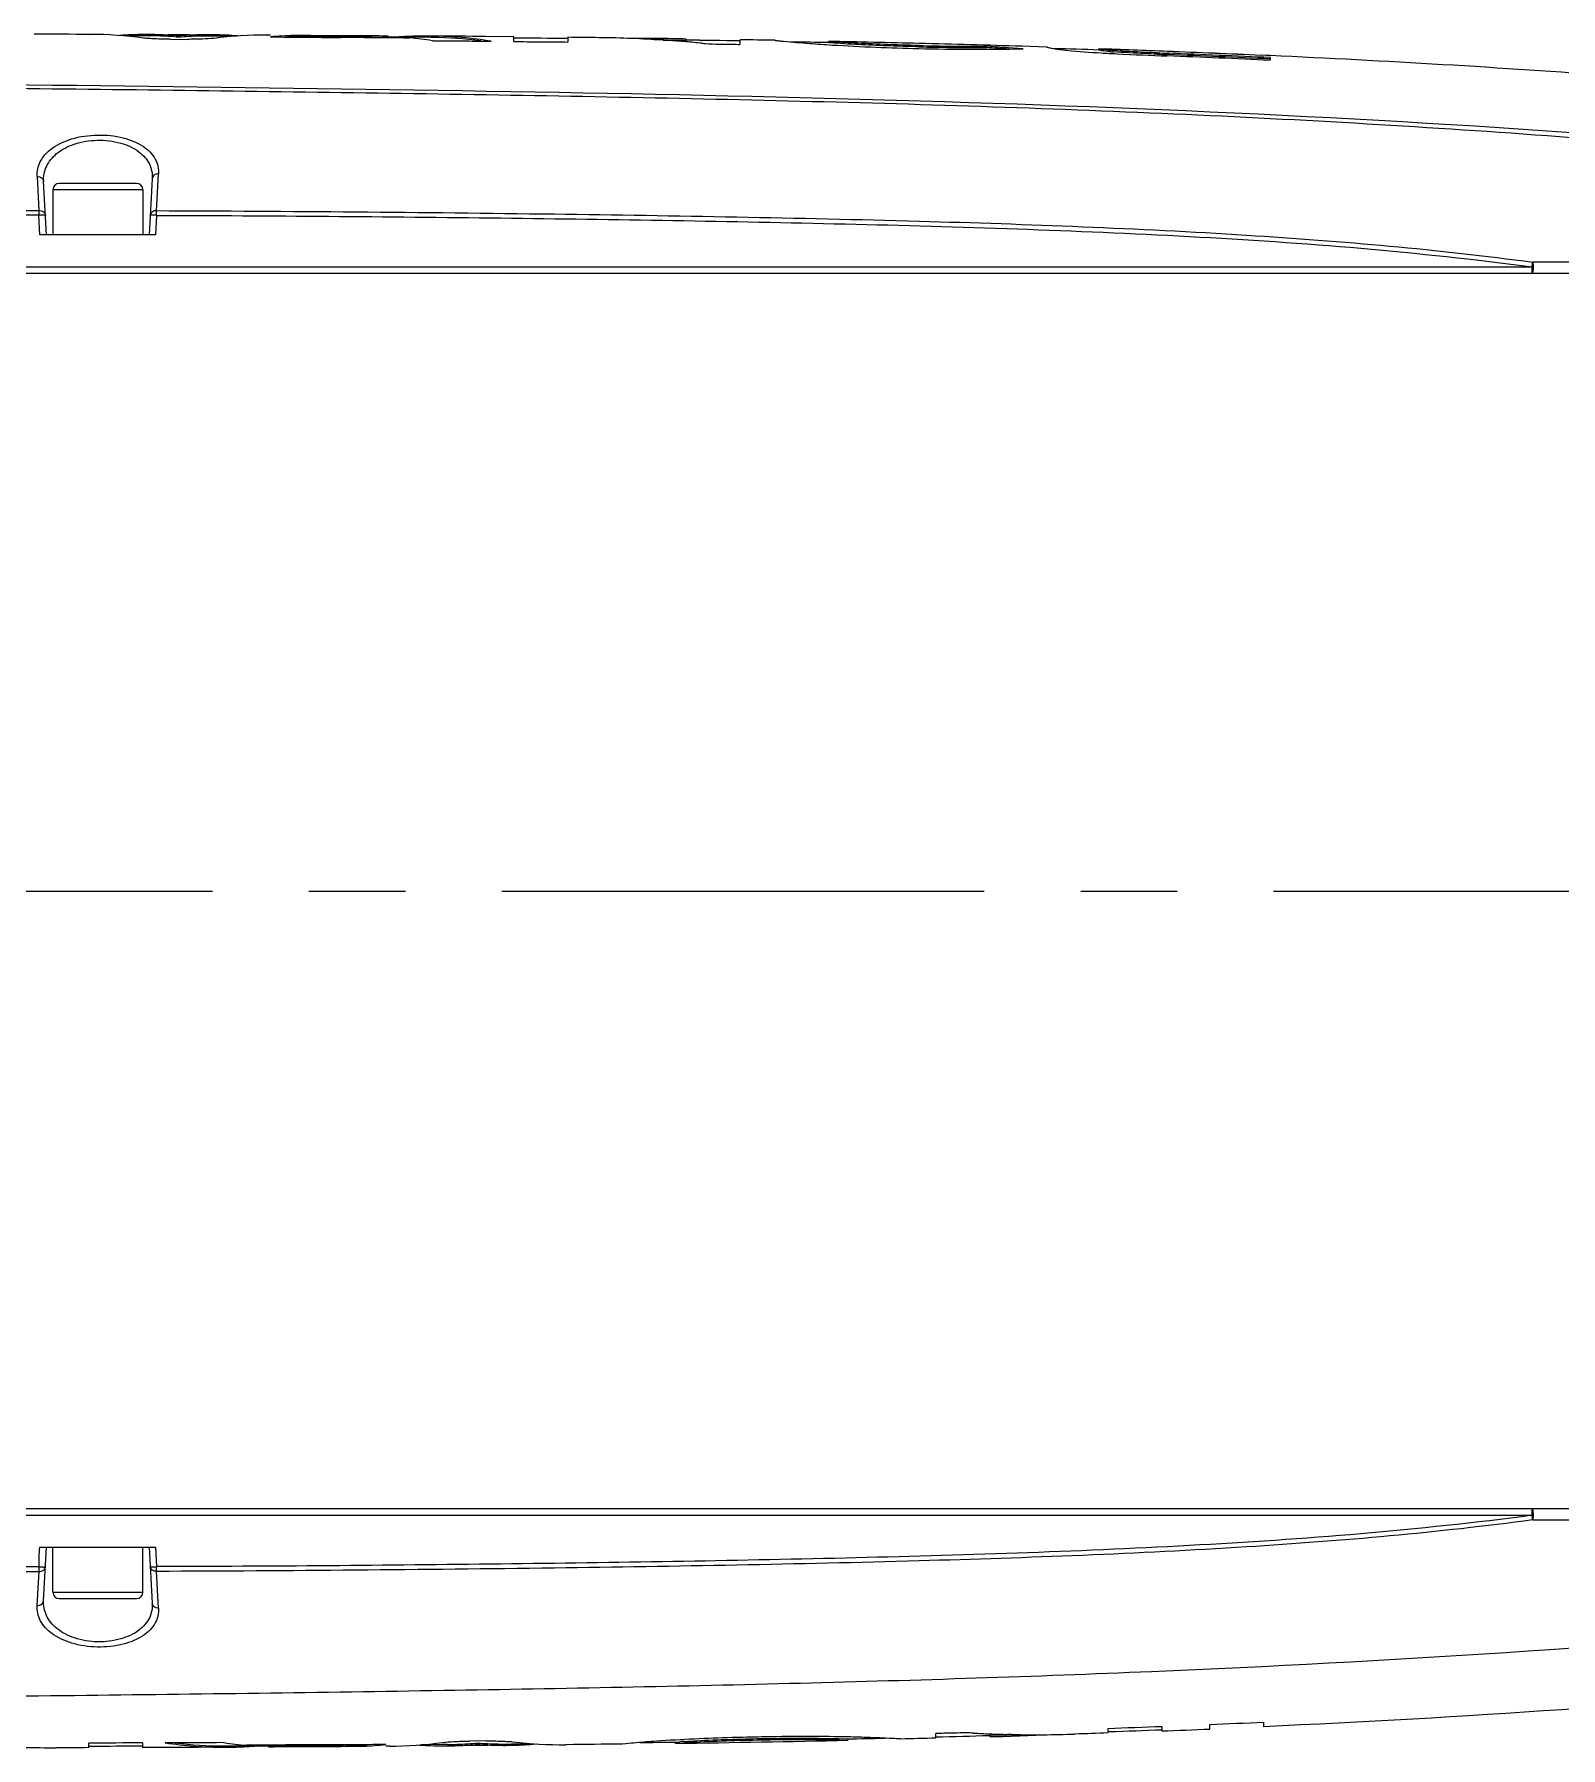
# Model space of a CAD drawing. Header units: millimetres. Extents: x 5828 to 6704, y 123 to 421.
# Drawn here: x 6402.76 to 6408.7, y 310.43 to 317.08 of the extents above; entities that cross this region are included whole.
import ezdxf

# ---------------------------------------------------------------- set-up
doc = ezdxf.new("R2010")
doc.units = ezdxf.units.MM
doc.linetypes.add('CENTER', pattern=[0.6, 0.375, -0.075, 0.075, -0.075])
doc.layers.add('中心线', color=7, linetype='Continuous')
doc.layers.add('外形图', color=7, linetype='Continuous')

msp = doc.modelspace()

# ---------------------------------------------------------------- linework, layer by layer
at = {"layer": '中心线', "linetype": 'CENTER', "ltscale": 5}
msp.add_line((6392.5806, 313.7555), (6436.3397, 313.7555), dxfattribs=at)
at = {"layer": '外形图', "color": 7, "linetype": 'Continuous'}
for p, q in [((6402.9788, 317.0845), (6402.9799, 317.0845)), ((6402.9788, 317.0845), (6402.9799, 317.0845)), ((6403.3646, 317.0833), (6403.2834, 317.0836)), ((6403.2918, 317.0654), (6403.3566, 317.0651)), ((6403.3242, 317.0733), (6403.3242, 317.0783)), ((6403.4606, 317.0779), (6403.4459, 317.078)), ((6403.548, 317.0776), (6403.4606, 317.0779)), ((6403.6686, 317.0819), (6403.6696, 317.082)), ((6403.6811, 317.0819), (6403.6686, 317.082)), ((6403.7691, 317.0752), (6403.7691, 317.0802)), ((6404.1382, 317.0729), (6404.0767, 317.0733)), ((6404.3001, 317.073), (6404.1381, 317.0742)), ((6404.1382, 317.0729), (6404.1382, 317.0779)), ((6404.6268, 317.0751), (6404.5182, 317.0762)), ((6404.6268, 317.0751), (6404.5182, 317.0762)), ((6404.6267, 317.0569), (6404.6267, 317.0751)), ((6404.8364, 317.073), (6404.8364, 317.0547)), ((6404.96, 317.0715), (6404.9623, 317.0715)), ((6404.96, 317.0715), (6404.9623, 317.0715)), ((6405.207, 317.0621), (6405.226, 317.0609)), ((6405.207, 317.0619), (6405.226, 317.0609)), ((6405.2073, 317.0633), (6405.2096, 317.0632)), ((6405.2096, 317.0683), (6405.2074, 317.0683)), ((6405.2964, 317.0612), (6405.2964, 317.0662)), ((6405.5061, 317.0637), (6405.5061, 317.0454)), ((6405.6431, 317.0613), (6405.643, 317.0612)), ((6405.8497, 317.0523), (6405.8497, 317.0573)), ((6405.8497, 317.0573), (6405.8497, 317.0573)), ((6405.8497, 317.0523), (6405.8498, 317.0522)), ((6405.8499, 317.0572), (6405.8498, 317.0572)), ((6405.8501, 317.0572), (6405.8498, 317.0572)), ((6406.2019, 317.0361), (6406.2019, 317.0411)), ((6406.4638, 317.0384), (6406.4591, 317.0383)), ((6406.4591, 317.0333), (6406.4591, 317.0383)), ((6406.4591, 317.0333), (6406.4638, 317.0334)), ((6406.4638, 317.0334), (6406.4638, 317.0384)), ((6406.6023, 317.0281), (6406.607, 317.0282)), ((6406.607, 317.0282), (6406.6024, 317.0285)), ((6406.6983, 317.0353), (6406.6026, 317.0382)), ((6406.6983, 317.0353), (6406.6982, 317.0353)), ((6406.9011, 317.0229), (6406.9011, 317.0279)), ((6406.9569, 317.0166), (6406.9569, 317.0216)), ((6407.1718, 317.0058), (6407.1674, 317.006)), ((6407.1718, 317.0108), (6407.1676, 317.011)), ((6407.1718, 317.0058), (6407.1718, 317.0108)), ((6407.5678, 317.0018), (6407.5325, 317.0035)), ((6407.5678, 317.0017), (6407.5325, 317.0035)), ((6407.5669, 316.994), (6407.5669, 316.9836)), ((6402.7735, 316.5317), (6402.7802, 316.4)), ((6402.8098, 316.3055), (6402.799, 316.5126)), ((6403.1598, 316.5055), (6402.8598, 316.5055)), ((6403.2212, 316.5233), (6403.2098, 316.3055)), ((6403.2382, 316.3993), (6403.2458, 316.5426)), ((6402.8348, 316.4805), (6402.8348, 316.3055)), ((6403.1848, 316.4805), (6402.8348, 316.4805)), ((6403.1848, 316.4805), (6403.1848, 316.3055)), ((6402.7839, 316.3055), (6402.7799, 316.3818)), ((6403.2379, 316.3811), (6403.2339, 316.3055)), ((6403.2339, 316.3055), (6402.7839, 316.3055)), ((6410.01, 316.1555), (6394.859, 316.1555)), ((6394.8601, 316.1815), (6408.5854, 316.1815)), ((6409.8598, 316.1989), (6408.5879, 316.1995)), ((6394.859, 311.3555), (6410.0082, 311.3555)), ((6394.8601, 311.3294), (6408.5854, 311.3294)), ((6408.5879, 311.3114), (6409.8598, 311.3121)), ((6402.7839, 311.2055), (6403.2339, 311.2055)), ((6402.799, 310.9984), (6402.8098, 311.2055)), ((6402.8348, 311.0305), (6402.8348, 311.2055)), ((6403.1848, 311.0305), (6403.1848, 311.2055)), ((6403.2098, 311.2055), (6403.2212, 310.9877)), ((6403.2339, 311.2055), (6403.2379, 311.1299)), ((6402.7802, 311.111), (6402.7729, 310.9793)), ((6403.2458, 310.9684), (6403.2382, 311.1117)), ((6402.8348, 311.0305), (6403.1848, 311.0305)), ((6402.8598, 311.0055), (6403.1598, 311.0055)), ((6406.9368, 310.4836), (6406.9368, 310.5015)), ((6407.1464, 310.5092), (6407.1464, 310.4913)), ((6407.3326, 310.4988), (6407.3326, 310.5166)), ((6407.5408, 310.5257), (6407.5408, 310.5079)), ((6402.9744, 310.4265), (6402.9744, 310.4443)), ((6402.9798, 310.4315), (6402.9744, 310.4315)), ((6403.184, 310.4449), (6403.184, 310.427)), ((6403.2917, 310.4274), (6403.184, 310.427)), ((6403.4998, 310.4284), (6403.5079, 310.4282)), ((6403.4998, 310.4282), (6403.5079, 310.4282)), ((6403.4999, 310.4332), (6403.6726, 310.434)), ((6403.4999, 310.4334), (6403.5079, 310.4332)), ((6403.5868, 310.4306), (6403.5883, 310.4307)), ((6403.5868, 310.4306), (6403.5883, 310.4307)), ((6403.6726, 310.4352), (6403.7313, 310.4355)), ((6403.6726, 310.4352), (6403.6726, 310.4302)), ((6404.0417, 310.4373), (6404.0417, 310.4323)), ((6404.1439, 310.4318), (6404.1297, 310.4317)), ((6404.3503, 310.4384), (6404.2659, 310.4377)), ((6404.3675, 310.4385), (6404.3503, 310.4384)), ((6404.5265, 310.4349), (6404.4471, 310.4342)), ((6404.519, 310.4526), (6404.4542, 310.452)), ((6404.4866, 310.4445), (6404.4866, 310.4395)), ((6404.8315, 310.4379), (6404.8292, 310.4379)), ((6405.0629, 310.442), (6405.0483, 310.4405)), ((6405.0483, 310.4405), (6405.0483, 310.4405)), ((6405.2546, 310.4483), (6405.2546, 310.4433)), ((6405.2548, 310.4483), (6405.2547, 310.4483)), ((6405.255, 310.4483), (6405.2548, 310.4483)), ((6405.255, 310.4483), (6405.2718, 310.4495)), ((6405.255, 310.4483), (6405.255, 310.4433)), ((6405.255, 310.4433), (6405.2718, 310.4446)), ((6405.5892, 310.4619), (6405.5892, 310.4569)), ((6405.889, 310.4615), (6405.9249, 310.4603)), ((6405.9249, 310.4603), (6405.9249, 310.4553)), ((6405.925, 310.4603), (6405.9249, 310.4603)), ((6405.9249, 310.4553), (6405.9252, 310.4553)), ((6405.9251, 310.4603), (6405.925, 310.4603)), ((6405.9252, 310.4603), (6405.9251, 310.4603)), ((6405.9254, 310.4553), (6405.9254, 310.4603)), ((6406.1315, 310.46), (6406.1316, 310.46)), ((6406.2671, 310.4633), (6406.2671, 310.4812)), ((6406.4767, 310.4747), (6406.4767, 310.4697)), ((6406.561, 310.4778), (6406.5458, 310.478)), ((6406.561, 310.4777), (6406.5458, 310.478)), ((6406.9425, 310.4888), (6406.9368, 310.4886))]:
    msp.add_line(p, q, dxfattribs=at)
for centre, radius, start, end in [((6402.9748, 315.5096), 1.5749, 82.2312, 89.81631), ((6403.1981, 315.6599), 1.424, 90.43103, 94.18472), ((6402.4754, 87.1829), 229.8974, 89.818805, 89.844247), ((6403.198, 315.6636), 1.4202, 89.81939, 90.42854), ((6403.198, 315.6609), 1.423, 86.54918, 89.81775), ((6403.198, 315.6587), 1.4202, 88.18234, 89.81917), ((6403.1979, 315.6554), 1.4235, 86.54764, 88.18197), ((6403.1975, 315.6534), 1.4305, 84.92076, 86.54938), ((6403.1975, 315.6493), 1.4296, 84.91766, 86.5473), ((6403.4403, 315.6541), 1.4289, 93.03178, 94.66156), ((6403.4403, 315.65), 1.428, 93.03355, 94.66456), ((6403.44, 315.6602), 1.4228, 89.7627, 93.03166), ((6403.44, 315.6552), 1.4228, 91.39855, 93.03341), ((6403.4399, 315.6574), 1.4206, 89.76149, 91.39797), ((6403.4399, 315.6617), 1.4213, 89.15217, 89.76146), ((6403.6621, 315.5084), 1.5736, 89.76113, 97.35796), ((6403.4398, 315.6567), 1.4264, 85.39976, 89.14923), ((6403.8236, 315.5119), 1.5693, 91.99012, 95.21024), ((6403.8234, 315.5124), 1.5637, 91.98921, 92.91627), ((6404.2883, 315.5125), 1.5655, 92.40025, 93.9303), ((6404.2881, 315.5176), 1.5605, 89.55719, 92.40009), ((6404.0591, 315.4981), 1.5817, 80.85165, 84.05967), ((6404.2881, 315.5188), 1.5592, 89.14982, 89.55641), ((6404.2881, 315.5131), 1.5599, 89.15613, 89.55641), ((6404.2875, 315.5013), 1.5717, 82.27371, 89.14067), ((6404.287, 315.499), 1.579, 80.80235, 89.12182), ((6403.3876, 187.1514), 129.9247, 89.361077, 89.453509), ((6404.9028, 312.3324), 4.7395, 86.32039, 89.28127), ((6405.1413, 312.3849), 4.6839, 89.1922, 90.73636), ((6403.3876, 187.1514), 129.9247, 89.197473, 89.213133), ((6403.6158, 204.6075), 112.4671, 89.188063, 89.207022), ((6405.2023, 316.715), 0.3533, 88.80628, 89.18647), ((6404.9028, 312.3329), 4.739, 85.24287, 86.08958), ((6404.9026, 312.3303), 4.7416, 84.48087, 85.24285), ((6403.6158, 204.6075), 112.4671, 89.036988, 89.143812), ((6403.7379, 212.3888), 104.6849, 89.03218, 89.146951), ((6404.1754, 235.7526), 81.3169, 88.820218, 88.922045), ((6404.1419, 233.8448), 83.23, 88.58143, 88.824295), ((6406.4293, 326.3169), 9.2787, 268.59519, 270.18379), ((6406.4291, 326.3014), 9.2681, 268.59477, 270.18518), ((6406.4323, 325.6582), 8.6318, 268.47049, 271.12891), ((6404.3705, 243.0378), 74.0342, 88.272244, 88.58212), ((6406.0446, 310.1208), 6.9302, 85.38368, 86.53215), ((6406.05, 310.198), 6.8479, 85.78989, 86.53537), ((6404.7946, 256.293), 60.7672, 88.013083, 88.178355), ((6404.7686, 255.3529), 61.7121, 87.771952, 88.019746), ((6404.7796, 255.7443), 61.3203, 87.767951, 88.017322), ((6407.0561, 318.3099), 1.2971, 264.98335, 265.61455), ((6404.9004, 258.8183), 58.2441, 87.40987, 87.768918), ((6404.8919, 258.5599), 58.5025, 87.41301, 87.770478), ((6407.9403, 336.7665), 19.7706, 267.64539, 267.75989), ((6407.9416, 336.7289), 19.7381, 267.6378, 267.75191), ((6404.9285, 259.4545), 57.5896, 87.374228, 87.772247), ((6404.9327, 259.553), 57.5015, 87.374393, 87.768345), ((6404.7944, 256.2899), 60.7624, 87.384798, 87.757607), ((6405.403, 269.2217), 47.8291, 85.7967, 87.4059), ((6402.8598, 316.4805), 0.025, 90, 180), ((6403.1598, 316.4805), 0.025, 0, 90), ((6402.9388, 84.608), 231.7739, 90.039295, 91.25437), ((6402.8033, 532.4084), 221.2971, 268.721405, 269.994013), ((6402.8598, 311.0305), 0.025, 180, 270), ((6403.1598, 311.0305), 0.025, 270, 0), ((6404.7455, 372.7142), 62.2513, 272.017228, 272.210302), ((6404.7455, 372.7142), 62.2642, 272.022117, 272.209908), ((6404.8583, 369.7867), 59.3395, 272.209891, 272.389832), ((6404.9704, 367.1059), 56.6385, 272.39034, 272.60111), ((6402.8382, 315.2468), 4.8206, 267.15348, 270.09184), ((6403.5016, 312.0054), 1.5771, 261.60502, 269.93303), ((6403.5014, 312.0046), 1.5713, 263.02461, 269.94662), ((6403.7296, 312.0062), 1.5769, 261.63438, 264.84686), ((6403.5009, 311.9926), 1.5644, 270.25412, 273.14723), ((6403.5006, 311.9995), 1.5713, 273.20223, 274.61018), ((6403.971, 312.0022), 1.5715, 272.57554, 275.79339), ((6403.9714, 312.0004), 1.5646, 272.57416, 273.11156), ((6404.1324, 312.0065), 1.5747, 270.41811, 277.94965), ((6404.3561, 311.8553), 1.4218, 266.10194, 269.75271), ((6404.356, 311.8518), 1.4183, 269.75496, 270.46432), ((6404.356, 311.8568), 1.4183, 270.46448, 272.06875), ((6404.356, 311.8546), 1.4211, 270.46589, 273.66969), ((6404.3559, 311.8603), 1.4218, 272.06927, 273.67102), ((6404.3555, 311.8664), 1.4279, 273.67116, 275.26844), ((6404.3555, 311.8623), 1.4288, 273.66952, 275.26552), ((6404.5925, 311.8625), 1.4219, 265.73069, 267.3324), ((6404.5925, 311.8584), 1.4229, 265.73368, 267.33457), ((6404.5922, 311.8579), 1.4173, 267.3328, 268.93795), ((6404.5922, 311.8529), 1.4174, 267.33483, 270.54465), ((6404.5922, 311.8555), 1.415, 268.93813, 270.54524), ((6403.347, 444.0424), 133.6077, 270.539749, 270.583321), ((6404.5922, 311.8518), 1.4162, 270.54574, 271.26884), ((6404.8123, 312.002), 1.5641, 263.04931, 270.61811), ((6404.592, 311.8574), 1.4218, 271.27178, 274.91147), ((6403.9442, 402.139), 91.7, 270.732358, 270.818807), ((6403.9442, 402.1387), 91.6998, 270.732357, 270.818876), ((6403.8582, 407.5764), 97.1431, 270.823703, 271.219235), ((6405.5075, 307.0993), 3.3585, 93.72278, 94.02448), ((6403.9442, 402.1387), 91.6998, 271.23784, 271.326029), ((6403.9442, 402.139), 91.7, 271.237876, 271.325542), ((6404.4494, 381.637), 71.1919, 271.463082, 271.631856), ((6406.6564, 315.0836), 4.6069, 266.99039, 267.77055), ((6406.656, 315.0749), 4.5983, 267.77055, 268.62666), ((6404.4494, 381.637), 71.1919, 271.699671, 271.728092), ((6406.6559, 315.067), 4.5903, 268.81606, 271.90372), ((6406.4256, 315.0391), 4.5696, 271.69701, 273.26916)]:
    msp.add_arc(centre, radius, start, end, dxfattribs=at)
for points in [[(6402.9788, 317.0845), (6402.9067, 317.0846), (6402.8347, 317.0848), (6402.7626, 317.0849)], [(6404.0767, 317.0733), (6403.9742, 317.0739), (6403.8716, 317.0746), (6403.7691, 317.0752)], [(6404.5182, 317.0762), (6404.4491, 317.0768), (6404.3799, 317.0774), (6404.3107, 317.0779)], [(6404.96, 317.0715), (6404.9188, 317.072), (6404.8776, 317.0725), (6404.8364, 317.073)], [(6405.2096, 317.0633), (6405.2187, 317.0631), (6405.2279, 317.0626), (6405.237, 317.0624)], [(6405.237, 317.0624), (6405.2469, 317.0623), (6405.2568, 317.0626), (6405.2667, 317.0624)], [(6405.2667, 317.0624), (6405.2766, 317.0622), (6405.2865, 317.0615), (6405.2964, 317.0612)], [(6405.643, 317.0613), (6405.5974, 317.0621), (6405.5518, 317.0629), (6405.5062, 317.0637)], [(6408.5854, 316.1721), (6408.5854, 316.1752), (6408.5854, 316.1784), (6408.5854, 316.1815)], [(6402.7814, 311.1291), (6402.7805, 311.1545), (6402.7825, 311.18), (6402.7839, 311.2055)], [(6409.8598, 310.6707), (6409.0887, 310.5945), (6408.3149, 310.5431), (6407.5408, 310.5079)], [(6402.9744, 310.4265), (6402.9316, 310.4264), (6402.8888, 310.4263), (6402.8459, 310.4262)], [(6403.184, 310.4449), (6403.1141, 310.4447), (6403.0443, 310.4445), (6402.9744, 310.4443)], [(6403.184, 310.432), (6403.1159, 310.4318), (6403.0479, 310.4316), (6402.9798, 310.4315)], [(6403.5002, 310.446), (6403.4239, 310.4457), (6403.3476, 310.4454), (6403.2714, 310.4451)], [(6403.5002, 310.4282), (6403.4307, 310.4279), (6403.3612, 310.4276), (6403.2917, 310.4274)], [(6403.7313, 310.4355), (6403.8347, 310.4361), (6403.9382, 310.4366), (6404.0417, 310.4373)], [(6405.0482, 310.4405), (6404.976, 310.4396), (6404.9038, 310.4387), (6404.8315, 310.4379)], [(6406.2671, 310.4633), (6406.2219, 310.4622), (6406.1767, 310.461), (6406.1315, 310.46)], [(6406.5048, 310.4754), (6406.4954, 310.4753), (6406.4861, 310.4748), (6406.4767, 310.4747)], [(6406.5329, 310.4754), (6406.5235, 310.4752), (6406.5142, 310.4755), (6406.5048, 310.4754)], [(6406.5609, 310.4764), (6406.5516, 310.4762), (6406.5422, 310.4756), (6406.5329, 310.4754)], [(6406.9368, 310.4836), (6406.894, 310.4821), (6406.8512, 310.4806), (6406.8083, 310.4792)]]:
    msp.add_open_spline(points, degree=3, dxfattribs=at)
for points, knots in [([(6403.2918, 317.0654), (6403.2717, 317.0655), (6403.2433, 317.0662), (6403.2086, 317.0683), (6403.194, 317.0692), (6403.1877, 317.07)], [0, 0, 0, 0, 0.579286, 0.816857, 1, 1, 1, 1]), ([(6403.4606, 317.069), (6403.4461, 317.0672), (6403.4114, 317.0661), (6403.3767, 317.0651), (6403.3566, 317.0651)], [0, 0, 0, 0, 0.419015, 1, 1, 1, 1]), ([(6403.6811, 317.0746), (6403.7262, 317.0744), (6403.8052, 317.0732), (6403.9181, 317.0727), (6404.0535, 317.0734), (6404.1551, 317.0718), (6404.2228, 317.0713)], [0, 0, 0, 0, 0.250001, 0.437499, 0.625001, 1, 1, 1, 1]), ([(6404.1382, 317.0779), (6404.1074, 317.0781), (6404.0305, 317.0794), (6403.9075, 317.0784), (6403.8152, 317.0799), (6403.7691, 317.0802)], [0, 0, 0, 0, 0.250002, 0.625, 1, 1, 1, 1]), ([(6404.3106, 317.0597), (6404.3297, 317.0595), (6404.3773, 317.0584), (6404.4536, 317.0592), (6404.5108, 317.058), (6404.5394, 317.0577)], [0, 0, 0, 0, 0.250003, 0.625001, 1, 1, 1, 1]), ([(6404.6267, 317.0569), (6404.6442, 317.0567), (6404.6879, 317.0555), (6404.7578, 317.0563), (6404.8102, 317.055), (6404.8364, 317.0547)], [0, 0, 0, 0, 0.250005, 0.625001, 1, 1, 1, 1]), ([(6405.2964, 317.0662), (6405.2892, 317.0664), (6405.2711, 317.0677), (6405.2422, 317.067), (6405.2205, 317.068), (6405.2097, 317.0683)], [0, 0, 0, 0, 0.250113, 0.625011, 1, 1, 1, 1]), ([(6405.3587, 317.0499), (6405.363, 317.0495), (6405.3847, 317.0478), (6405.4064, 317.047), (6405.4238, 317.0468)], [0, 0, 0, 0, 0.201006, 1, 1, 1, 1]), ([(6405.4238, 317.0468), (6405.4306, 317.0466), (6405.4478, 317.0459), (6405.4752, 317.0464), (6405.4958, 317.0456), (6405.5061, 317.0454)], [0, 0, 0, 0, 0.250012, 0.625003, 1, 1, 1, 1]), ([(6405.643, 317.0612), (6405.6431, 317.0609), (6405.6449, 317.0613), (6405.6469, 317.0605), (6405.6516, 317.0603), (6405.655, 317.0598), (6405.6571, 317.0596)], [0, 0, 0, 0, 0.063882, 0.252314, 0.564623, 1, 1, 1, 1]), ([(6405.6571, 317.0596), (6405.6633, 317.059), (6405.7031, 317.0552), (6405.7429, 317.0518), (6405.7764, 317.0492)], [0, 0, 0, 0, 0.158139, 1, 1, 1, 1]), ([(6405.7764, 317.0492), (6405.8059, 317.0469), (6405.9476, 317.0375), (6406.0896, 317.0323), (6406.2019, 317.0295)], [0, 0, 0, 0, 0.208992, 1, 1, 1, 1]), ([(6405.8828, 317.0497), (6405.8746, 317.0503), (6405.8636, 317.0515), (6405.8525, 317.0517), (6405.8498, 317.0523)], [0, 0, 0, 0, 0.747546, 1, 1, 1, 1]), ([(6406.2019, 317.0411), (6406.1565, 317.0422), (6406.0719, 317.0447), (6405.9729, 317.0492), (6405.9092, 317.0528), (6405.8764, 317.0553), (6405.858, 317.0561), (6405.8499, 317.0572)], [0, 0, 0, 0, 0.386548, 0.720378, 0.843354, 0.929904, 1, 1, 1, 1]), ([(6406.2019, 317.0361), (6406.1694, 317.0369), (6406.063, 317.0399), (6405.9566, 317.0445), (6405.8828, 317.0497)], [0, 0, 0, 0, 0.305408, 1, 1, 1, 1]), ([(6406.6983, 317.0353), (6406.6983, 317.035), (6406.7001, 317.0349), (6406.7024, 317.0337), (6406.7086, 317.0326), (6406.7132, 317.0316), (6406.7162, 317.031)], [0, 0, 0, 0, 0.048819, 0.20662, 0.507707, 1, 1, 1, 1]), ([(6406.7162, 317.031), (6406.7368, 317.0273), (6406.8015, 317.0197), (6406.8664, 317.0151), (6406.9105, 317.0125)], [0, 0, 0, 0, 0.321218, 1, 1, 1, 1]), ([(6406.9569, 317.0216), (6406.943, 317.0226), (6406.9244, 317.0245), (6406.9057, 317.0267), (6406.9011, 317.0279)], [0, 0, 0, 0, 0.746046, 1, 1, 1, 1]), ([(6406.9426, 317.0178), (6406.9325, 317.0186), (6406.9187, 317.0202), (6406.9048, 317.022), (6406.9011, 317.0229)], [0, 0, 0, 0, 0.729563, 1, 1, 1, 1]), ([(6407.1281, 317.0125), (6407.1125, 317.0132), (6407.0554, 317.0157), (6406.9983, 317.0184), (6406.9569, 317.0216)], [0, 0, 0, 0, 0.273558, 1, 1, 1, 1]), ([(6406.9105, 317.0125), (6406.9313, 317.0113), (6407.0168, 317.0066), (6407.1023, 317.0031), (6407.1671, 317.0005)], [0, 0, 0, 0, 0.242819, 1, 1, 1, 1]), ([(6407.1281, 317.0075), (6407.1125, 317.0082), (6407.0554, 317.0107), (6406.9983, 317.0134), (6406.9569, 317.0166)], [0, 0, 0, 0, 0.273558, 1, 1, 1, 1]), ([(6397.8657, 316.8709), (6398.8648, 316.8855), (6400.3641, 316.892), (6402.3633, 316.8796), (6403.8636, 316.8615), (6405.3642, 316.837), (6406.8648, 316.7957), (6408.3643, 316.7188), (6409.3622, 316.6361), (6409.8599, 316.5836)], [0, 0, 0, 0, 0.249745, 0.374704, 0.499707, 0.624748, 0.749819, 0.874905, 1, 1, 1, 1]), ([(6409.8598, 316.6095), (6408.8638, 316.7047), (6406.865, 316.823), (6402.8663, 316.8946), (6399.8671, 316.9156), (6397.8689, 316.8875)], [0, 0, 0, 0, 0.250185, 0.500313, 1, 1, 1, 1]), ([(6402.7735, 316.5317), (6402.7725, 316.5516), (6402.7821, 316.5955), (6402.833, 316.6488), (6402.9118, 316.6838), (6403.0077, 316.6974), (6403.1042, 316.6877), (6403.1843, 316.6562), (6403.237, 316.6054), (6403.2468, 316.562), (6403.2458, 316.5426)], [0, 0, 0, 0, 0.095189, 0.203771, 0.340145, 0.501298, 0.663007, 0.799675, 0.906786, 1, 1, 1, 1]), ([(6402.799, 316.5126), (6402.7979, 316.5321), (6402.8057, 316.5744), (6402.8502, 316.6278), (6402.9212, 316.6634), (6403.0081, 316.6772), (6403.0954, 316.6673), (6403.1679, 316.6354), (6403.2143, 316.5842), (6403.2222, 316.5425), (6403.2212, 316.5233)], [0, 0, 0, 0, 0.100721, 0.21128, 0.345291, 0.501559, 0.658211, 0.792247, 0.901216, 1, 1, 1, 1]), ([(6402.7735, 316.5317), (6402.7796, 316.5319), (6402.7917, 316.5291), (6402.7987, 316.5179), (6402.799, 316.5126)], [0, 0, 0, 0, 0.53499, 1, 1, 1, 1]), ([(6403.2458, 316.5426), (6403.2399, 316.5426), (6403.2281, 316.5395), (6403.2215, 316.5285), (6403.2212, 316.5233)], [0, 0, 0, 0, 0.530657, 1, 1, 1, 1]), ([(6397.8654, 316.3446), (6398.2887, 316.3534), (6399.9268, 316.3844), (6401.5653, 316.4002), (6402.7802, 316.3996)], [0, 0, 0, 0, 0.25845, 1, 1, 1, 1]), ([(6402.7802, 316.4), (6402.7802, 316.3988), (6402.78, 316.3929), (6402.7799, 316.3869), (6402.7799, 316.3822)], [0, 0, 0, 0, 0.204988, 1, 1, 1, 1]), ([(6402.8058, 316.382), (6402.8058, 316.3822), (6402.8048, 316.3822), (6402.8036, 316.3824), (6402.8011, 316.3824), (6402.7965, 316.3825), (6402.7892, 316.3823), (6402.7832, 316.382), (6402.7799, 316.3818)], [0, 0, 0, 0, 0.021547, 0.079314, 0.172089, 0.296637, 0.621502, 1, 1, 1, 1]), ([(6402.7802, 316.4), (6402.7863, 316.4002), (6402.7982, 316.3978), (6402.8055, 316.3871), (6402.8058, 316.382)], [0, 0, 0, 0, 0.544734, 1, 1, 1, 1]), ([(6403.2382, 316.3993), (6403.2323, 316.3993), (6403.2209, 316.3966), (6403.2141, 316.3862), (6403.2138, 316.3812)], [0, 0, 0, 0, 0.543776, 1, 1, 1, 1]), ([(6403.2379, 316.3811), (6403.2348, 316.3812), (6403.2291, 316.3815), (6403.2224, 316.3816), (6403.2181, 316.3816), (6403.2158, 316.3816), (6403.2147, 316.3814), (6403.2138, 316.3814), (6403.2138, 316.3812)], [0, 0, 0, 0, 0.384171, 0.707945, 0.831014, 0.922336, 0.979018, 1, 1, 1, 1]), ([(6403.2379, 316.3814), (6403.2379, 316.3831), (6403.2379, 316.389), (6403.238, 316.395), (6403.2382, 316.3993)], [0, 0, 0, 0, 0.284262, 1, 1, 1, 1]), ([(6403.2379, 316.3811), (6403.6839, 316.3799), (6404.5761, 316.3726), (6405.6914, 316.3549), (6406.5834, 316.3302), (6407.2522, 316.3017), (6407.9203, 316.2581), (6408.3641, 316.21), (6408.5854, 316.1815)], [0, 0, 0, 0, 0.249941, 0.499933, 0.624942, 0.749958, 0.874978, 1, 1, 1, 1]), ([(6403.2383, 316.3994), (6403.7539, 316.3978), (6404.742, 316.3892), (6406.1547, 316.3644), (6407.4236, 316.3172), (6408.2187, 316.2492), (6408.5879, 316.1992)], [0, 0, 0, 0, 0.288797, 0.553477, 0.791345, 1, 1, 1, 1]), ([(6408.5864, 316.1581), (6408.5863, 316.16), (6408.5848, 316.1646), (6408.5853, 316.1694), (6408.5854, 316.1721)], [0, 0, 0, 0, 0.414924, 1, 1, 1, 1]), ([(6408.5854, 316.1815), (6408.5856, 316.1833), (6408.5864, 316.1893), (6408.5873, 316.1954), (6408.5879, 316.1997)], [0, 0, 0, 0, 0.284075, 1, 1, 1, 1]), ([(6408.5879, 316.1997), (6408.5893, 316.1919), (6408.5893, 316.1779), (6408.5889, 316.1638), (6408.5872, 316.1581)], [0, 0, 0, 0, 0.571068, 1, 1, 1, 1]), ([(6408.5854, 311.3294), (6408.3642, 311.3003), (6407.9202, 311.253), (6407.0296, 311.1947), (6405.9144, 311.1596), (6404.5762, 311.1385), (6403.6839, 311.1309), (6403.2379, 311.1299)], [0, 0, 0, 0, 0.125019, 0.250039, 0.50006, 0.750056, 1, 1, 1, 1]), ([(6408.5879, 311.3117), (6408.2187, 311.2618), (6407.4236, 311.1937), (6406.1547, 311.1466), (6404.742, 311.1217), (6403.7539, 311.1132), (6403.2383, 311.1115)], [0, 0, 0, 0, 0.208655, 0.446524, 0.711204, 1, 1, 1, 1]), ([(6408.5854, 311.3294), (6408.5854, 311.3318), (6408.5855, 311.3364), (6408.5852, 311.3429), (6408.5854, 311.3484), (6408.5863, 311.3515), (6408.5864, 311.3529)], [0, 0, 0, 0, 0.304034, 0.587362, 0.825231, 1, 1, 1, 1]), ([(6408.5879, 311.3113), (6408.5878, 311.3125), (6408.5869, 311.3186), (6408.586, 311.3246), (6408.5854, 311.3294)], [0, 0, 0, 0, 0.204484, 1, 1, 1, 1]), ([(6408.5872, 311.3529), (6408.5874, 311.3523), (6408.588, 311.3497), (6408.5884, 311.347), (6408.5886, 311.3449)], [0, 0, 0, 0, 0.211249, 1, 1, 1, 1]), ([(6408.5886, 311.3449), (6408.5888, 311.3425), (6408.5895, 311.3313), (6408.5895, 311.32), (6408.5879, 311.3113)], [0, 0, 0, 0, 0.211135, 1, 1, 1, 1]), ([(6402.7799, 311.1291), (6402.37, 311.1291), (6400.7316, 311.134), (6399.0933, 311.1589), (6397.865, 311.1846)], [0, 0, 0, 0, 0.250188, 1, 1, 1, 1]), ([(6402.7799, 311.1288), (6402.7799, 311.1271), (6402.7799, 311.1211), (6402.78, 311.1152), (6402.7802, 311.111)], [0, 0, 0, 0, 0.284143, 1, 1, 1, 1]), ([(6402.7802, 311.111), (6402.7864, 311.1107), (6402.7982, 311.1131), (6402.8055, 311.1239), (6402.8058, 311.129)], [0, 0, 0, 0, 0.545021, 1, 1, 1, 1]), ([(6402.7814, 311.1291), (6402.7845, 311.1289), (6402.7902, 311.1287), (6402.7971, 311.1285), (6402.8014, 311.1285), (6402.8038, 311.1286), (6402.8049, 311.1288), (6402.8058, 311.1288), (6402.8058, 311.129)], [0, 0, 0, 0, 0.382549, 0.706168, 0.829785, 0.921575, 0.978627, 1, 1, 1, 1]), ([(6403.2138, 311.1297), (6403.2138, 311.1296), (6403.2147, 311.1296), (6403.2158, 311.1294), (6403.2181, 311.1294), (6403.2224, 311.1293), (6403.2291, 311.1295), (6403.2348, 311.1297), (6403.2379, 311.1299)], [0, 0, 0, 0, 0.020978, 0.077657, 0.168978, 0.292046, 0.615824, 1, 1, 1, 1]), ([(6403.2382, 311.1117), (6403.2323, 311.1117), (6403.2209, 311.1143), (6403.2141, 311.1248), (6403.2138, 311.1297)], [0, 0, 0, 0, 0.543966, 1, 1, 1, 1]), ([(6403.2382, 311.1117), (6403.2382, 311.1129), (6403.238, 311.1189), (6403.2379, 311.1248), (6403.2379, 311.1296)], [0, 0, 0, 0, 0.204752, 1, 1, 1, 1]), ([(6403.2458, 310.9684), (6403.2468, 310.949), (6403.237, 310.9056), (6403.1843, 310.8548), (6403.1043, 310.8234), (6403.0079, 310.8135), (6402.9119, 310.8272), (6402.8331, 310.8622), (6402.7821, 310.9154), (6402.7725, 310.9594), (6402.7735, 310.9792)], [0, 0, 0, 0, 0.093159, 0.200208, 0.336786, 0.498398, 0.65964, 0.796108, 0.904759, 1, 1, 1, 1]), ([(6402.7729, 310.9793), (6402.7792, 310.9789), (6402.7915, 310.9817), (6402.7987, 310.993), (6402.799, 310.9984)], [0, 0, 0, 0, 0.536732, 1, 1, 1, 1]), ([(6403.2212, 310.9877), (6403.2222, 310.9686), (6403.2143, 310.9269), (6403.1681, 310.8758), (6403.0958, 310.8438), (6403.0085, 310.8338), (6402.9216, 310.8475), (6402.8504, 310.883), (6402.8057, 310.9364), (6402.7979, 310.9788), (6402.799, 310.9984)], [0, 0, 0, 0, 0.098556, 0.207277, 0.341066, 0.497562, 0.65394, 0.788274, 0.899089, 1, 1, 1, 1]), ([(6403.2458, 310.9684), (6403.2399, 310.9684), (6403.2281, 310.9715), (6403.2215, 310.9824), (6403.2212, 310.9877)], [0, 0, 0, 0, 0.530751, 1, 1, 1, 1]), ([(6397.8598, 310.6282), (6399.0441, 310.6116), (6400.7309, 310.6083), (6402.8957, 310.6285), (6404.3385, 310.648), (6405.734, 310.6744), (6407.5706, 310.7331), (6408.9441, 310.8191), (6409.8599, 310.909)], [0, 0, 0, 0, 0.295924, 0.421386, 0.540874, 0.656426, 0.770096, 1, 1, 1, 1]), ([(6404.1297, 310.4388), (6404.0845, 310.4384), (6403.9717, 310.4367), (6403.7911, 310.438), (6403.6557, 310.4359), (6403.5879, 310.4356)], [0, 0, 0, 0, 0.250001, 0.625, 1, 1, 1, 1]), ([(6403.6726, 310.4302), (6403.7034, 310.4303), (6403.7802, 310.4316), (6403.9033, 310.4307), (6403.9955, 310.432), (6404.0417, 310.4323)], [0, 0, 0, 0, 0.250001, 0.625, 1, 1, 1, 1]), ([(6404.3502, 310.4469), (6404.3646, 310.4489), (6404.3994, 310.4504), (6404.434, 310.4519), (6404.4542, 310.452)], [0, 0, 0, 0, 0.419116, 1, 1, 1, 1]), ([(6404.519, 310.4526), (6404.5391, 310.4528), (6404.5675, 310.4524), (6404.6021, 310.4508), (6404.6168, 310.4501), (6404.6231, 310.4493)], [0, 0, 0, 0, 0.579387, 0.816952, 1, 1, 1, 1]), ([(6405.1809, 310.4515), (6405.1677, 310.4505), (6405.1283, 310.4476), (6405.089, 310.4443), (6405.0629, 310.442)], [0, 0, 0, 0, 0.336506, 1, 1, 1, 1]), ([(6405.5892, 310.4681), (6405.5513, 310.4674), (6405.4151, 310.4643), (6405.279, 310.4584), (6405.1809, 310.4515)], [0, 0, 0, 0, 0.278317, 1, 1, 1, 1]), ([(6405.2718, 310.4446), (6405.2863, 310.4456), (6405.3919, 310.4523), (6405.4978, 310.4552), (6405.5892, 310.4569)], [0, 0, 0, 0, 0.13669, 1, 1, 1, 1]), ([(6405.2895, 310.4507), (6405.3058, 310.4518), (6405.4057, 310.4576), (6405.5056, 310.4603), (6405.5892, 310.4618)], [0, 0, 0, 0, 0.164097, 1, 1, 1, 1]), ([(6405.9993, 310.4662), (6405.9709, 310.4672), (6405.8342, 310.4707), (6405.6975, 310.47), (6405.5892, 310.4681)], [0, 0, 0, 0, 0.207926, 1, 1, 1, 1]), ([(6405.5892, 310.4618), (6405.62, 310.4624), (6405.72, 310.4638), (6405.8199, 310.4635), (6405.889, 310.4615)], [0, 0, 0, 0, 0.308506, 1, 1, 1, 1]), ([(6405.5892, 310.4569), (6405.6336, 310.4576), (6405.7153, 310.4587), (6405.8195, 310.4581), (6405.887, 310.4568), (6405.9172, 310.4554), (6405.9249, 310.4553)], [0, 0, 0, 0, 0.397133, 0.729893, 0.931043, 1, 1, 1, 1]), ([(6406.118, 310.4609), (6406.1118, 310.4613), (6406.0722, 310.4634), (6406.0326, 310.465), (6405.9993, 310.4662)], [0, 0, 0, 0, 0.157241, 1, 1, 1, 1]), ([(6406.1316, 310.46), (6406.1316, 310.4603), (6406.1298, 310.4598), (6406.1279, 310.4606), (6406.1233, 310.4605), (6406.12, 310.4608), (6406.118, 310.4609)], [0, 0, 0, 0, 0.063588, 0.251905, 0.564295, 1, 1, 1, 1]), ([(6406.3494, 310.4834), (6406.3426, 310.4832), (6406.3254, 310.482), (6406.2979, 310.4828), (6406.2774, 310.4815), (6406.2671, 310.4812)], [0, 0, 0, 0, 0.25003, 0.625007, 1, 1, 1, 1]), ([(6406.4145, 310.483), (6406.4102, 310.4833), (6406.3885, 310.484), (6406.3668, 310.4838), (6406.3494, 310.4834)], [0, 0, 0, 0, 0.200766, 1, 1, 1, 1]), ([(6406.4767, 310.4697), (6406.4837, 310.4698), (6406.5013, 310.4706), (6406.5294, 310.4699), (6406.5504, 310.4711), (6406.5609, 310.4714)], [0, 0, 0, 0, 0.25001, 0.624941, 1, 1, 1, 1])]:
    msp.add_open_spline(points, degree=3, knots=knots, dxfattribs=at)

doc.saveas('drawing.dxf')
